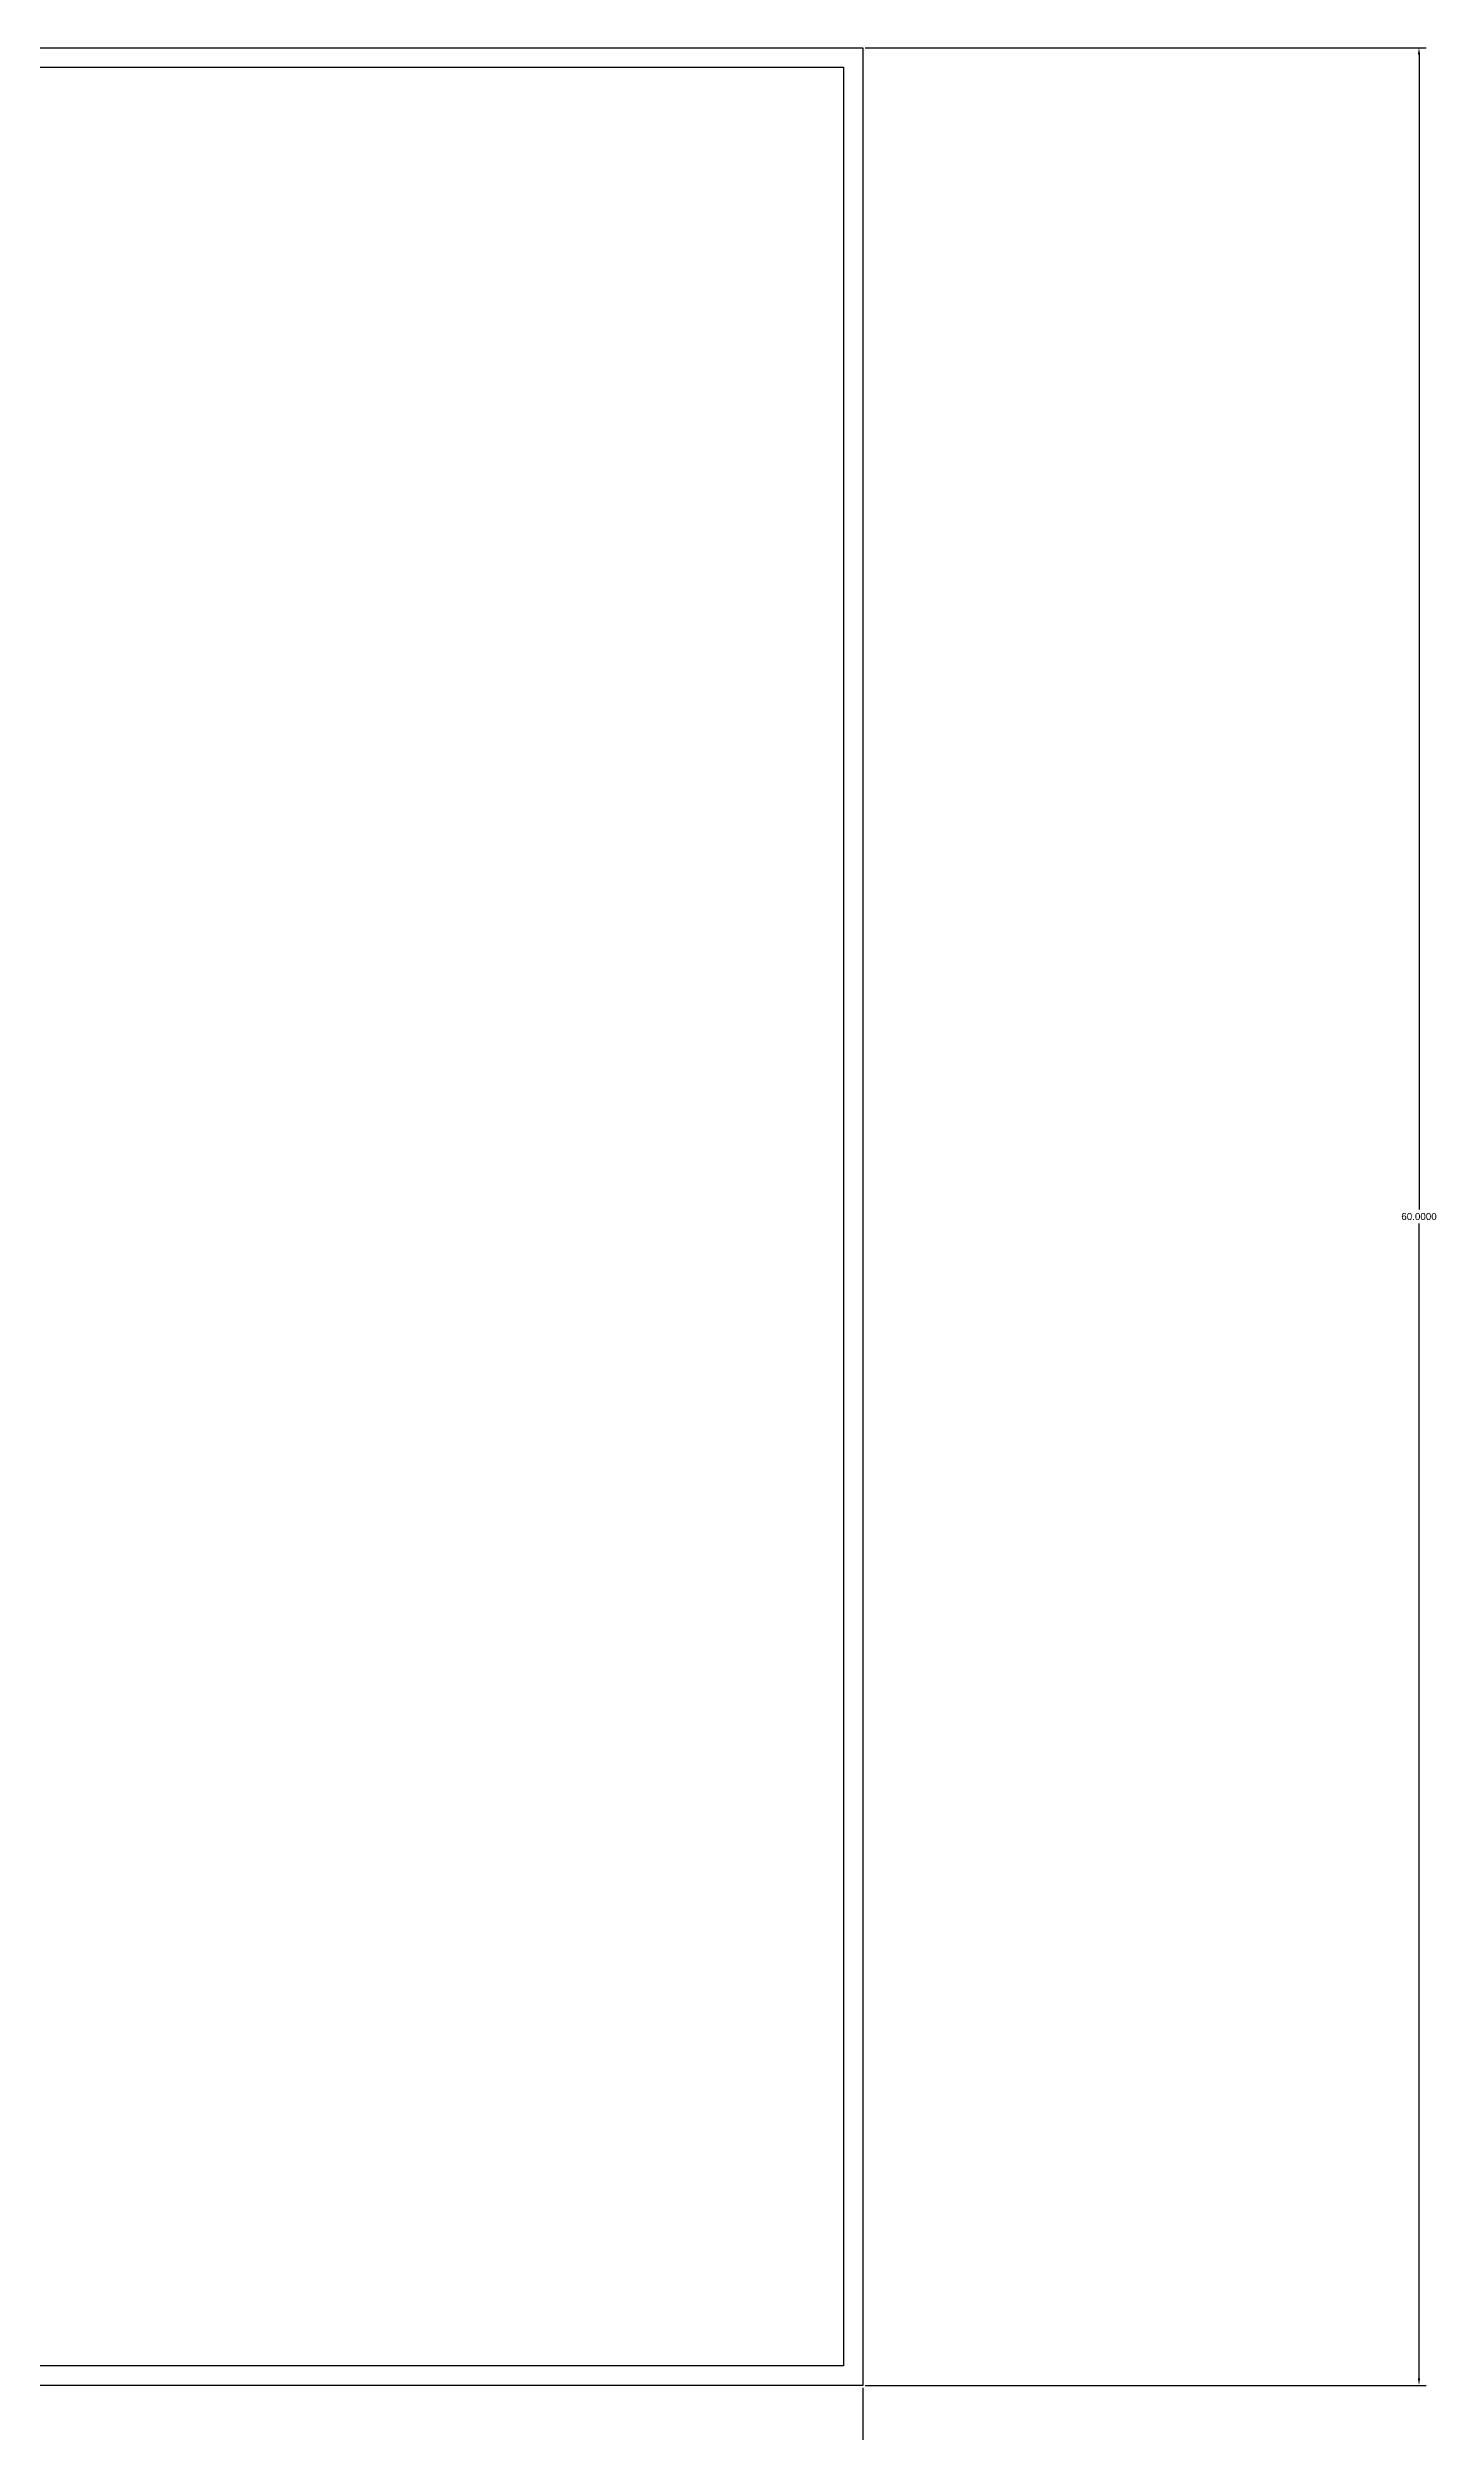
# Model space of a CAD drawing. Header units: feet. Extents: x 655 to 3246, y 42 to 1922.
# Drawn here: x 819.1 to 854.8, y 331.8 to 393 of the extents above; entities that cross this region are included whole.
import ezdxf

# ---------------------------------------------------------------- set-up
doc = ezdxf.new("R2010")
doc.units = ezdxf.units.FT
doc.header["$MEASUREMENT"] = 0
doc.styles.get("Standard").update_dxf_attribs({"font": 'arial.ttf'})
doc.dimstyles.get("Standard").update_dxf_attribs({"dimtxt": 0.18, "dimasz": 0.18, "dimexe": 0.18, "dimexo": 0.0625, "dimgap": 0.09, "dimtad": 0, "dimtih": 1, "dimtoh": 1, "dimdec": 4, "dimzin": 0, "dimdsep": 46, "dimtxsty": 'Standard', "dimcen": 0.09, "dimadec": 0, "dimazin": 0, "dimtfac": 1, "dimtdec": 4, "dimtofl": 0, "dimtmove": 0, "dimatfit": 3, "dimfxl": 1, "dimtolj": 1, "dimtzin": 0, "dimarcsym": 0})

# ---------------------------------------------------------------- blocks, each defined once
blk = doc.blocks.new('*D76')
at = {"color": 0, "lineweight": -2, "transparency": 16777216}
for p, q in [((840.109, 393.014), (854.506, 393.014)), ((854.326, 392.834), (854.326, 363.195)), ((854.326, 333.194), (854.326, 362.832)), ((840.109, 333.014), (854.506, 333.014))]:
    blk.add_line(p, q, dxfattribs=at)
at = {"color": 0, "transparency": 16777216}
for points in [[(854.296, 392.834), (854.356, 392.834), (854.326, 393.014)], [(854.296, 333.194), (854.356, 333.194), (854.326, 333.014)]]:
    blk.add_solid(points, dxfattribs=at)
at = {"layer": 'Defpoints', "color": 0, "transparency": 16777216}
for p in [(840.046, 393.014), (840.046, 333.014), (854.326, 333.014)]:
    blk.add_point(p, dxfattribs=at)
at = {"color": 0, "transparency": 16777216, "insert": (854.326, 363.014), "char_height": 0.18, "attachment_point": 5}
blk.add_mtext('\\A1;60.0000', dxfattribs=at)
blk = doc.blocks.new('*D77')
at = {"color": 0, "lineweight": -2, "transparency": 16777216}
for p, q in [((760.046, 332.951), (760.046, 318.446)), ((840.046, 332.951), (840.046, 318.446)), ((760.226, 318.626), (799.513, 318.626)), ((839.866, 318.626), (800.579, 318.626))]:
    blk.add_line(p, q, dxfattribs=at)
at = {"color": 0, "transparency": 16777216}
for points in [[(760.226, 318.656), (760.226, 318.596), (760.046, 318.626)], [(839.866, 318.656), (839.866, 318.596), (840.046, 318.626)]]:
    blk.add_solid(points, dxfattribs=at)
at = {"layer": 'Defpoints', "color": 0, "transparency": 16777216}
for p in [(760.046, 333.014), (840.046, 333.014), (840.046, 318.626)]:
    blk.add_point(p, dxfattribs=at)
at = {"color": 0, "transparency": 16777216, "insert": (800.046, 318.626), "char_height": 0.18, "attachment_point": 5}
blk.add_mtext('\\A1;80.0000', dxfattribs=at)

msp = doc.modelspace()

# ---------------------------------------------------------------- linework, layer by layer
for p, q in [((800.04601, 393.01355), (820.04601, 393.01355)), ((820.04601, 393.01355), (840.04601, 393.01355)), ((840.04601, 393.01355), (840.04601, 363.01355)), ((840.04601, 363.01355), (840.04601, 333.01355)), ((820.04601, 333.01355), (800.04601, 333.01355)), ((840.04601, 333.01355), (820.04601, 333.01355))]:
    msp.add_line(p, q)
for points in [[(760.04601, 393.01355), (840.04601, 393.01355), (840.04601, 333.01355), (760.04601, 333.01355)], [(760.54601, 392.51355), (839.54601, 392.51355), (839.54601, 333.51355), (760.54601, 333.51355)]]:
    msp.add_lwpolyline(points, close=True)

# ---------------------------------------------------------------- dimensions: what is measured, and where the dimension line sits
dim = msp.add_linear_dim(base=(854.32595, 333.01355), p1=(840.04601, 393.01355), p2=(840.04601, 333.01355), angle=90, dimstyle='Standard')
dim.commit()
dim.dimension.update_dxf_attribs({"geometry": '*D76', "text_midpoint": (854.32595, 363.01355)})
dim = msp.add_linear_dim(base=(840.04601, 318.62622), p1=(760.04601, 333.01355), p2=(840.04601, 333.01355), dimstyle='Standard')
dim.commit()
dim.dimension.update_dxf_attribs({"geometry": '*D77', "text_midpoint": (800.04601, 318.62622)})

doc.saveas('drawing.dxf')
